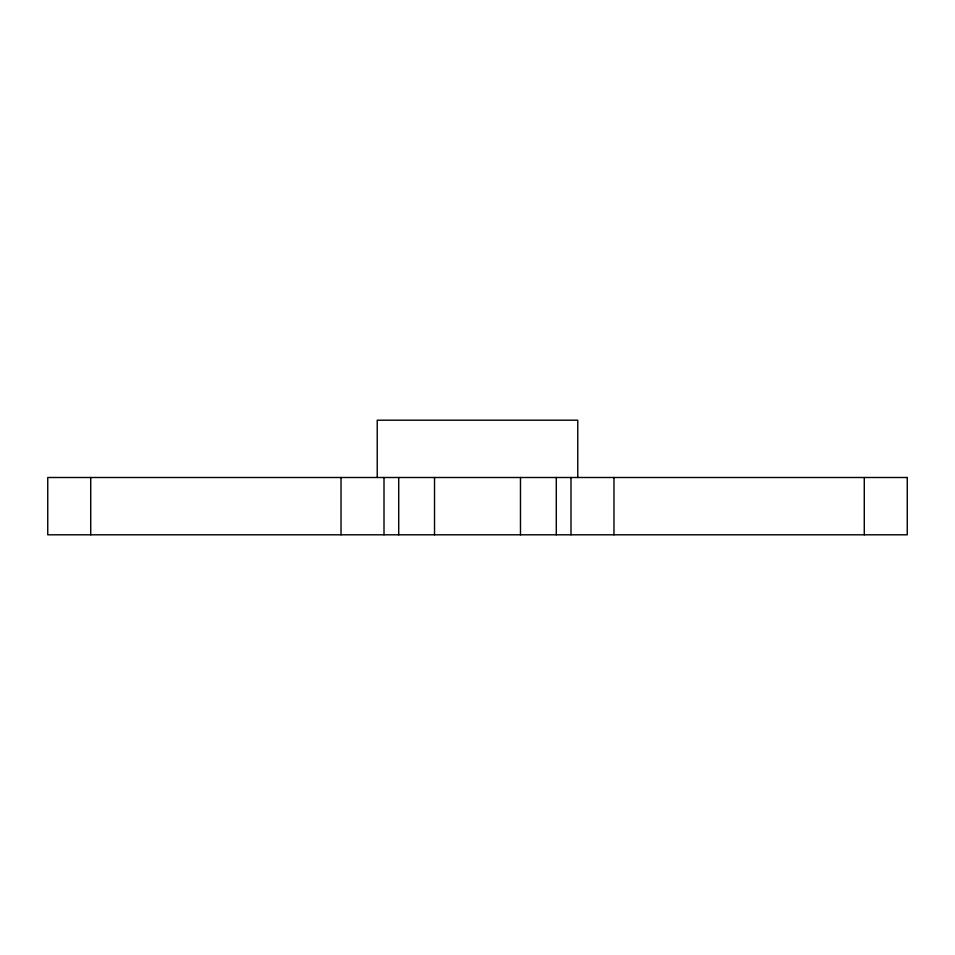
<?xml version="1.0" encoding="UTF-8"?>
<svg xmlns="http://www.w3.org/2000/svg" width="955" height="955" viewBox="0 0 955 955"><rect width="100%" height="100%" fill="white"/><g stroke="black" fill="none" stroke-linecap="round" stroke-linejoin="round"><path stroke-width="1.43" d="M864.275 477.5L864.275 534.8M613.97 477.5L613.97 534.8M577.775 477.5L577.775 420.2L377.225 420.2L377.225 477.5M570.995 477.5L570.995 534.8M556.288 477.5L556.288 534.8M520.475 477.5L520.475 534.8M434.525 477.5L434.525 534.8M398.713 477.5L398.713 534.8M384.006 477.5L384.006 534.8M341.031 477.5L341.031 534.8M90.725 477.5L90.725 534.8M907.25 477.5L47.75 477.5L47.75 534.8L907.25 534.8L907.25 477.5"/></g></svg>
